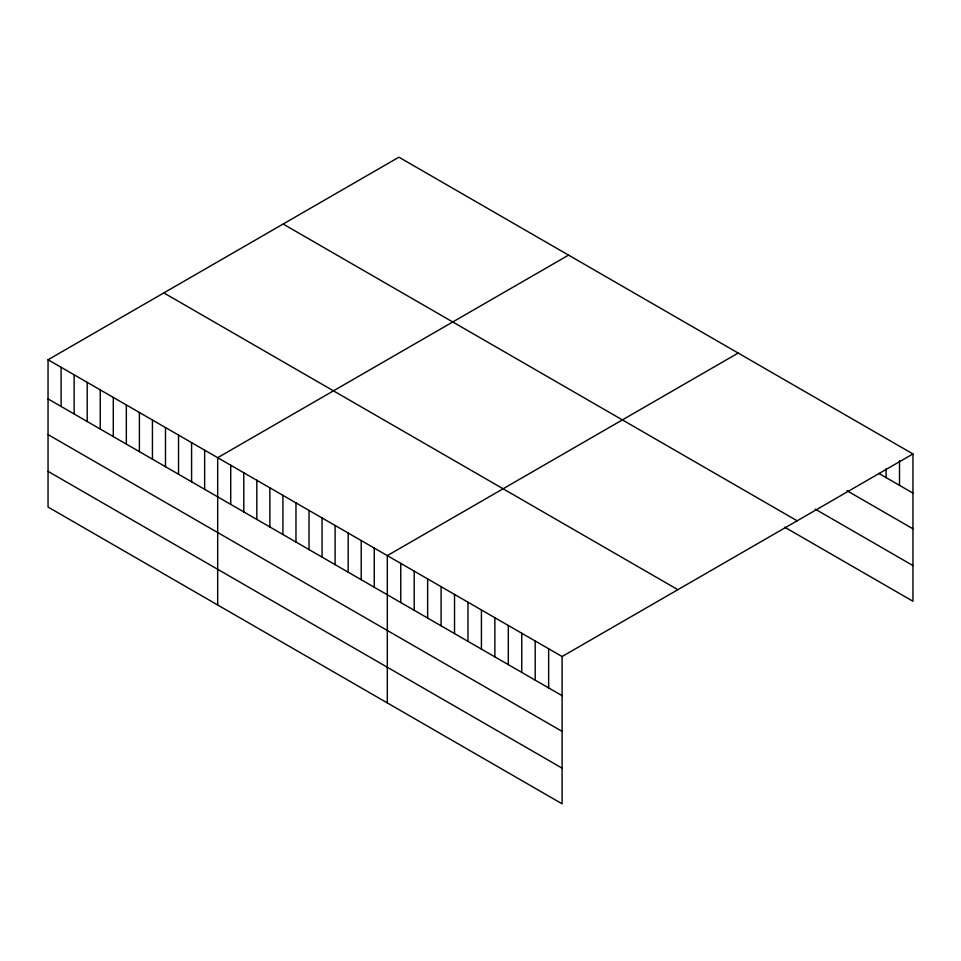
<?xml version="1.0" encoding="UTF-8"?>
<svg xmlns="http://www.w3.org/2000/svg" width="961" height="961" viewBox="0 0 961 961"><rect width="100%" height="100%" fill="white"/><g stroke="black" fill="none" stroke-linecap="round" stroke-linejoin="round"><path stroke-width="1.44" d="M48.05 359.75L562.089 656.531L562.089 803.816L48.05 507.048L48.05 359.75L398.911 157.184L912.95 453.952L912.95 601.25L784.62 527.157M568.552 255.121L217.679 457.688L217.679 604.986M738.18 353.047L387.307 555.626L387.307 702.911M562.089 656.531L912.95 453.952M878.726 473.353L912.95 493.113M846.953 490.699L912.95 528.802M815.18 509.114L912.95 565.561M283.135 224.033L797.162 520.802M163.838 292.901L677.865 589.682M48.05 398.911L562.089 695.68M48.05 434.6L562.089 731.369M48.05 471.358L562.089 768.139M899.508 460.691L899.508 485.353M886.066 468.884L886.066 477.593M548.635 648.759L548.635 687.92M535.193 640.999L535.193 680.16M521.751 633.239L521.751 672.4M508.309 625.479L508.309 664.64M494.867 617.719L494.867 656.88M481.425 609.959L481.425 649.119M467.971 602.199L467.971 641.347M454.529 594.427L454.529 633.587M441.087 586.666L441.087 625.827M427.645 578.906L427.645 618.067M414.203 571.146L414.203 610.307M400.761 563.386L400.761 602.547M374.261 548.094L374.261 587.243M361.216 540.55L361.216 579.711M348.17 533.019L348.17 572.179M335.113 525.487L335.113 564.648M322.067 517.955L322.067 557.116M309.022 510.423L309.022 549.584M295.976 502.891L295.976 542.052M282.918 495.359L282.918 534.508M269.873 487.816L269.873 526.976M256.827 480.284L256.827 519.445M243.782 472.752L243.782 511.913M230.724 465.22L230.724 504.381M204.633 450.156L204.633 489.317M191.587 442.625L191.587 481.773M178.53 435.093L178.53 474.241M165.484 427.549L165.484 466.71M152.439 420.017L152.439 459.178M139.393 412.485L139.393 451.646M126.335 404.953L126.335 444.114M113.29 397.422L113.29 436.582M100.244 389.89L100.244 429.038M87.199 382.358L87.199 421.507M74.141 374.814L74.141 413.975M61.096 367.282L61.096 406.443"/></g></svg>
